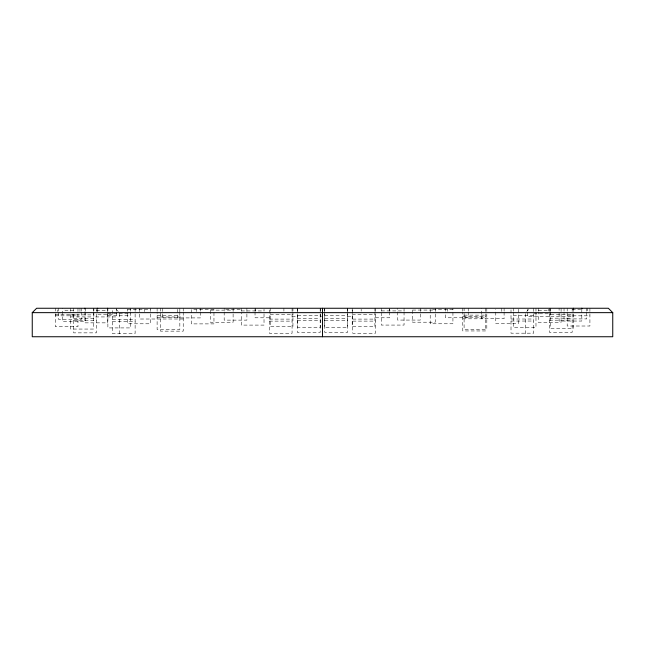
<?xml version="1.0" encoding="UTF-8"?>
<svg xmlns="http://www.w3.org/2000/svg" width="645" height="645" viewBox="0 0 645 645"><rect width="100%" height="100%" fill="white"/><g stroke="black" fill="none" stroke-linecap="round" stroke-linejoin="round"><path stroke-width="0.48" stroke-dasharray="3.23 2.42" d="M526.772 311.39L528.658 309.511M127.621 309.632L150.35 309.64M452.927 309.616L430.207 309.616L430.207 323.774L452.927 323.774L452.927 308.254M572.171 309.648L580.702 309.648M225.669 309.648L241.303 309.648M210.383 310.132L233.111 310.132M412.518 310.06L435.238 310.06M73.659 310.221L64.943 310.221L64.943 308.254M538.373 310.229L549.451 310.229M96.379 310.713L107.61 310.713M241.303 310.938L264.023 310.938M381.324 310.914L404.052 310.914M107.876 313.768L130.596 313.76M533.729 313.793L548.435 313.793M112.399 314.212L97.645 314.212L97.645 308.254M550.733 314.349L573.453 314.349M55.244 314.502L77.972 314.502M270.215 314.615L292.943 314.615M352.194 314.607L374.914 314.607M70.74 314.897L93.461 314.897M464.094 315.123L486.814 315.123M157.114 315.324L179.842 315.324M297.668 315.373L320.388 315.373M324.62 315.373L347.341 315.373M513.259 315.397L535.979 315.397M55.244 315.824L77.972 315.824M107.876 315.776L130.596 315.776M567.189 315.824L589.917 315.824M320.17 316.187L321.726 316.187M550.733 316.364L573.453 316.364M292.072 316.566L297.45 316.566M347.51 316.566L352.742 316.566M462.779 316.8L485.5 316.792M70.74 316.913L93.461 316.913M160.5 316.977L183.22 316.985M464.094 317.138L486.814 317.138M157.114 317.348L179.842 317.348M269.344 317.8L255.033 317.8L255.033 312.067M375.463 317.783L389.685 317.783L389.685 312.067M549.451 318.17L572.171 318.162M297.45 318.308L320.17 318.308M324.782 318.308L347.51 318.308M73.659 318.695L96.379 318.703M462.779 318.807L485.5 318.807M183.22 319.001L139.763 319.017L139.763 308.254M511.009 319.017L533.729 319.017M269.344 319.106L292.072 319.106M352.742 319.098L375.463 319.098M112.399 319.38L135.119 319.38M549.451 320.186L572.171 320.186M297.45 320.331L320.17 320.331M324.782 320.331L347.51 320.331M73.659 320.718L96.379 320.718M511.009 321.041L533.729 321.041M269.344 321.121L292.072 321.121M352.742 321.113L375.463 321.113M112.399 321.404L135.119 321.404M116.342 309.511L118.228 311.39M589.917 308.254L589.917 326.015L567.189 326.015L567.189 311.858M587.385 308.254L587.385 310.866M586.756 308.254L586.756 311.156M586.756 312.124L586.756 318.904L564.028 318.904L564.028 312.124M581.814 309.237L581.814 321.041L559.094 321.041L559.094 308.254M573.453 308.254L573.453 328.507L550.733 328.507L550.733 311.737M572.171 308.254L572.171 332.328L549.451 332.328L549.451 308.254M567.189 308.254L567.189 311.092M564.028 308.254L564.028 311.156M561.094 308.254L561.094 322.371L538.373 322.371L538.373 312.019M550.733 308.254L550.733 310.954M550.048 308.254L550.048 310.995M550.048 311.914L550.048 316.493L527.32 316.493L527.32 311.914M548.435 309.173L548.435 311.019M538.373 308.254L538.373 311.075M535.979 308.254L535.979 310.93M535.979 311.825L535.979 327.539L513.259 327.539L513.259 311.825M533.729 308.254L533.729 333.183L511.009 333.183L511.009 308.254M527.32 309.165L527.32 310.995M525.514 313.655L525.514 335.747M518.499 309.229L518.499 323.492L495.779 323.492L495.779 309.334M513.259 308.254L513.259 310.93M504.1 308.254L504.1 311.116M504.1 312.075L504.1 318.759L481.38 318.759L481.38 308.254M501.786 308.254L501.786 311.406M486.814 308.254L486.814 329.281L464.094 329.281L464.094 308.254M485.5 308.254L485.5 330.95L462.779 330.95L462.779 312.051M468.222 308.254L468.222 311.108M468.222 312.043L468.222 317.775L445.493 317.775L445.493 312.059M462.779 308.254L462.779 311.132M447.566 309.237L447.566 311.333M445.493 308.254L445.493 311.108M435.238 308.254L435.238 322.202L412.518 322.202L412.518 308.254M420.274 308.254L420.274 320.073L397.546 320.073L397.546 308.254M404.052 308.254L404.052 311.059M404.052 311.858L404.052 325.072L381.324 325.072L381.324 312.93M389.685 308.254L389.685 311.108M389.58 309.157L389.58 310.954M381.324 308.254L381.324 311.059M375.463 308.254L375.463 333.255L352.742 333.255L352.742 308.254M374.914 308.254L374.914 310.979M374.914 311.882L374.914 326.749L352.194 326.749L352.194 311.882M361.168 309.213L361.168 311.14M352.194 308.254L352.194 310.979M347.51 308.254L347.51 332.473L324.782 332.473L324.782 308.254M347.341 308.254L347.341 311.14M347.341 311.809L347.341 327.515L324.62 327.515L324.62 311.809M324.62 308.254L324.62 310.922M320.388 308.254L320.388 327.515L297.668 327.515L297.668 311.809M320.17 308.254L320.17 332.473L297.45 332.473L297.45 308.254M297.668 308.254L297.668 311.14M292.943 308.254L292.943 310.979M292.943 311.89L292.943 326.757L270.215 326.757L270.215 311.89M292.072 308.254L292.072 333.263L269.344 333.263L269.344 308.254M283.905 308.254L283.905 311.14M270.215 308.254L270.215 310.979M264.023 309.189L264.023 311.075M264.023 313.768L264.023 325.096L241.303 325.096L241.303 312.954M255.662 308.254L255.662 310.971M255.033 308.254L255.033 311.116M246.898 308.254L246.898 320.122L224.178 320.122L224.178 308.254M241.303 308.254L241.303 311.075M233.111 308.254L233.111 322.274L210.383 322.274L210.383 308.254M200.393 308.254L200.393 311.148M200.393 312.115L200.393 317.912L177.673 317.912L177.673 308.254M196.475 309.729L196.475 311.535M183.22 308.254L183.22 311.18M183.22 312.132L183.22 331.143L160.5 331.143L160.5 311.64M179.842 308.254L179.842 311.535M179.842 311.793L179.842 329.49L157.114 329.49L157.114 311.793M162.492 308.254L162.492 319.017M160.5 308.254L160.5 311.18M157.114 308.254L157.114 310.979M150.35 308.254L150.35 323.79L127.621 323.79L127.621 309.181M144.303 309.64L144.303 311.648M135.119 308.254L135.119 333.538L112.399 333.538L112.399 308.254M130.596 308.254L130.596 311.075M130.596 312.011L130.596 327.918L107.876 327.918L107.876 312.011M119.486 313.655L119.486 335.747M116.592 308.254L116.592 311.148M116.592 312.107L116.592 316.937L93.872 316.937L93.872 312.107M107.876 308.254L107.876 311.075M107.61 308.254L107.61 322.855L84.89 322.855L84.89 308.697M96.379 308.254L96.379 332.86L73.659 332.86L73.659 312.051M93.872 308.254L93.872 311.148M93.461 308.254L93.461 311.14M93.461 312.051L93.461 329.055L70.74 329.055L70.74 312.099M85.317 308.254L85.317 311.116M85.317 312.051L85.317 321.629L62.597 321.629L62.597 308.254M81.383 308.254L81.383 311.067M81.383 312.003L81.383 319.509L58.655 319.509L58.655 312.003M79.98 308.254L79.98 311.535M77.972 308.254L77.972 326.644L55.244 326.644L55.244 311.825M73.659 308.254L73.659 311.132M70.74 308.254L70.74 311.285M58.655 308.254L58.655 311.067M57.252 309.89L57.252 311.535M55.244 308.254L55.244 311.092M213.963 309.729L191.234 309.729L191.234 323.887L213.963 323.887L213.963 309.729"/><path stroke-width="0.97" d="M32.25 312.648L36.644 308.254L608.356 308.254L612.75 312.648L612.75 336.746L32.25 336.746L32.25 312.648L612.75 312.648M581.814 308.254L581.814 308.899M573.453 308.254L573.453 308.899M322.5 308.254L322.5 336.746M107.61 308.254L107.61 308.697M97.645 308.254L97.645 308.697M84.89 308.254L84.89 308.697"/></g></svg>
